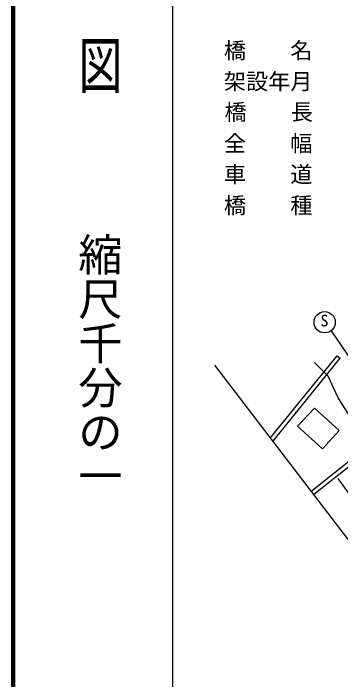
# Model space of a CAD drawing. Units: millimetres, scale not verified. Extents: x 40000 to 680000, y 20000 to 380000.
# Drawn here: x 40000 to 76992, y 240473 to 315775 of the extents above; entities that cross this region are included whole.
import ezdxf
from ezdxf.enums import TextEntityAlignment as Align

# ---------------------------------------------------------------- set-up
doc = ezdxf.new("R2010")
doc.units = ezdxf.units.MM
doc.header["$LTSCALE"] = 1000
for name, color, linetype, lineweight in [('M-BGD', 7, 'Continuous', 25), ('M-BMK-SRVR', 3, 'Continuous', 25), ('M-STR-STRC', 7, 'Continuous', 25), ('M-TTL', 2, 'Continuous', 140), ('M-TTL-BAND', 7, 'Continuous', 25)]:
    doc.layers.add(name, color=color, linetype=linetype, lineweight=lineweight)
doc.layers.add('M-STR-STR1', color=1, linetype='Continuous')
doc.styles.add('@ＭＳ ゴシック', font='')
doc.styles.add('ＭＳ ゴシック', font='')
doc.styles.get('@ＭＳ ゴシック').set_extended_font_data('@MS Gothic')
doc.styles.get('ＭＳ ゴシック').set_extended_font_data('MS Gothic')

msp = doc.modelspace()

# ---------------------------------------------------------------- linework, layer by layer
at = {"layer": 'M-BGD'}
for p, q in [((69041, 267763), (76584, 277083)), ((69322, 267395), (76933, 276800)), ((76584, 277083), (76933, 276800)), ((75583, 274770), (74030, 276323)), ((76676, 272412), (75583, 274770)), ((78343, 269766), (76676, 272412)), ((74051, 271143), (72125, 269128)), ((76822, 268639), (74051, 271143)), ((72125, 269128), (74955, 266550)), ((74955, 266550), (76822, 268639)), ((73632, 261751), (78925, 265971)), ((73912, 261399), (79206, 265619)), ((76665, 263224), (78375, 260874))]:
    msp.add_line(p, q, dxfattribs=at)
at = {"layer": 'M-BMK-SRVR'}
msp.add_line((62736, 276020), (82124, 250629), dxfattribs=at)
at = {"layer": 'M-STR-STRC'}
msp.add_line((75913, 279912), (88870, 260733), dxfattribs=at)
msp.add_circle((75182, 280864), 1200, dxfattribs=at)
at = {"layer": 'M-TTL'}
msp.add_line((40000, 380000), (40000, 20000), dxfattribs=at)
at = {"layer": 'M-TTL-BAND'}
msp.add_line((58000, 370000), (58000, 20000), dxfattribs=at)

# ---------------------------------------------------------------- texts
at = {"layer": 'M-STR-STR1', "style": 'ＭＳ ゴシック'}
for s, p in [('橋\u3000\u3000名', (63798, 310109)), ('架設年月', (63798, 306609)), ('橋\u3000  長', (63866, 303160)), ('全\u3000\u3000幅', (63798, 299609)), ('車\u3000\u3000道', (63798, 296109)), ('橋\u3000\u3000種', (63798, 292609))]:
    msp.add_text(s, height=1833, dxfattribs=at).set_placement(p, align=Align.BOTTOM_LEFT)
at = {"layer": 'M-STR-STRC', "style": 'ＭＳ ゴシック'}
msp.add_text('S', height=1320, dxfattribs=at).set_placement((74705, 280001), align=Align.BOTTOM_LEFT)
at = {"layer": 'M-TTL-BAND', "style": '@ＭＳ ゴシック', "width": 1.4}
msp.add_text('平  面  図', height=3666, rotation=270, dxfattribs=at).set_placement((49777, 306475), align=Align.MIDDLE_RIGHT)
at = {"layer": 'M-TTL-BAND', "style": '@ＭＳ ゴシック'}
msp.add_text('縮尺千分の一', height=3666, rotation=270, dxfattribs=at).set_placement((49777, 261030), align=Align.MIDDLE_RIGHT)

doc.saveas('drawing.dxf')
